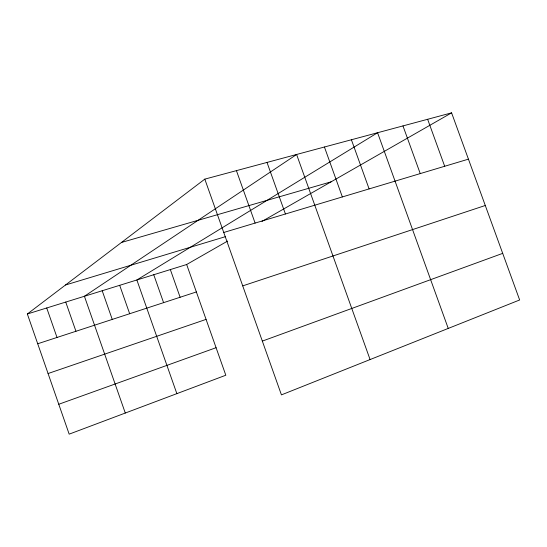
<?xml version="1.0" encoding="UTF-8"?>
<svg xmlns="http://www.w3.org/2000/svg" width="547" height="547" viewBox="0 0 547 547"><rect width="100%" height="100%" fill="white"/><g stroke="black" fill="none" stroke-linecap="round" stroke-linejoin="round"><path stroke-width="0.82" d="M227.6 241.07L186.664 264.509L225.815 375.228L69.168 434.147L27.35 313.992L204.81 179.129L451.596 112.853L519.65 299.975L281.432 394.879L204.81 179.129M261.958 221.405L451.596 112.853M262.334 341.102L502.7 253.364M58.768 404.267L216.079 347.701M48.074 373.533L206.069 319.386M242.724 285.883L485.285 205.487M37.716 343.762L196.366 291.948M27.35 313.992L186.664 264.509M65.517 284.987L225.603 236.612M223.757 232.475L468.437 159.15M121.468 242.465L331.092 181.83M427.645 119.287L444.69 166.267M402.975 125.913L420.24 173.59M448.239 328.426L377.58 132.73L136.866 279.975L176.859 393.642M351.406 139.758L369.109 188.913M324.426 147.006L342.36 196.934M370.087 359.564L296.604 154.48L84.409 296.269L125.284 413.04M267.011 162.425L285.431 213.993M236.427 170.637L255.107 223.08M170.349 269.575L180.12 297.253M153.748 274.731L163.594 302.655M119.684 285.308L129.673 313.732M102.2 290.737L112.258 319.421M65.743 302.067L75.951 331.277M46.727 307.975L57.011 337.465"/></g></svg>
